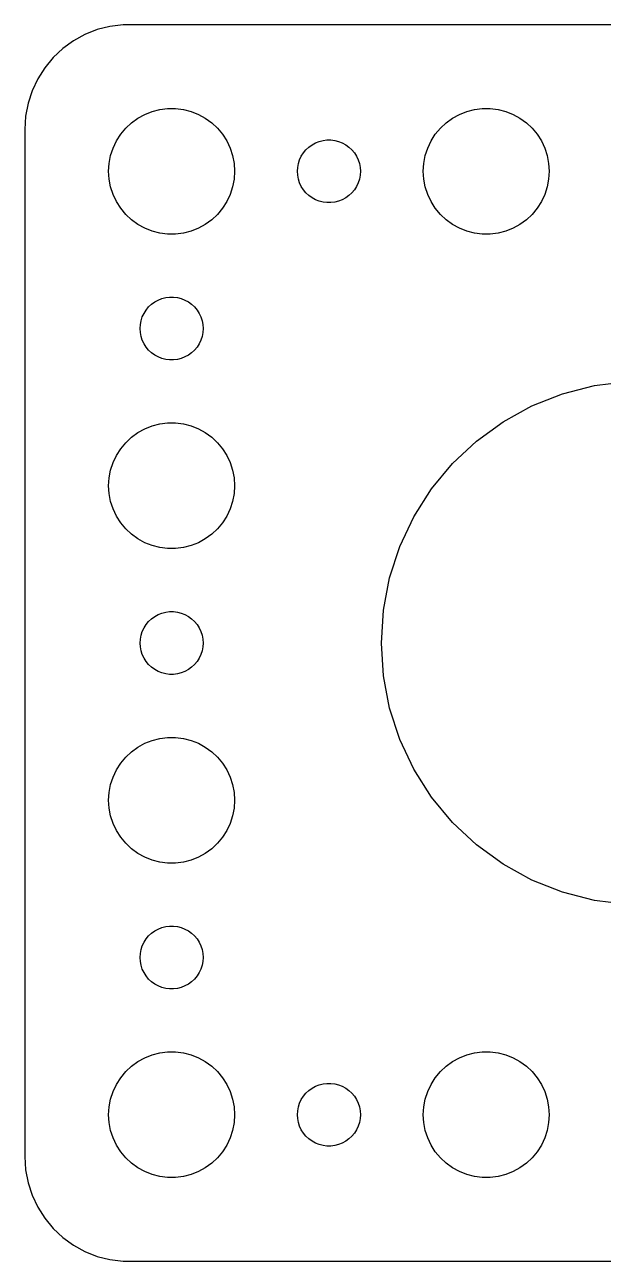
# Model space of a CAD drawing. Header units: metres. Extents: x -29.5 to 29.5, y 39.5 to 98.5.
# Drawn here: x -29.5 to -1.9, y 39.5 to 98.5 of the extents above; entities that cross this region are included whole.
import ezdxf

# ---------------------------------------------------------------- set-up
doc = ezdxf.new("R2010")
doc.units = ezdxf.units.M

msp = doc.modelspace()

# ---------------------------------------------------------------- linework, layer by layer
for p, q in [((-26.6289, 98.0241), (-27.1791, 97.7216)), ((-26.0451, 98.2553), (-26.6289, 98.0241)), ((-25.4369, 98.4114), (-26.0451, 98.2553)), ((-24.8139, 98.4901), (-25.4369, 98.4114)), ((24.8139, 98.4901), (-24.8139, 98.4901)), ((-27.6871, 97.3526), (-28.1448, 96.9227)), ((-27.1791, 97.7216), (-27.6871, 97.3526)), ((-28.1448, 96.9227), (-28.5451, 96.4389)), ((-28.5451, 96.4389), (-28.8815, 95.9088)), ((-28.8815, 95.9088), (-29.1489, 95.3406)), ((-29.1489, 95.3406), (-29.3429, 94.7434)), ((-29.3429, 94.7434), (-29.4606, 94.1267)), ((-23.427, 94.3532), (-23.0621, 94.4469)), ((-23.0621, 94.4469), (-22.6884, 94.4941)), ((-22.6884, 94.4941), (-22.3116, 94.4941)), ((-22.3116, 94.4941), (-21.9379, 94.4469)), ((-21.9379, 94.4469), (-21.5729, 94.3532)), ((-8.42705, 94.3532), (-8.06213, 94.4469)), ((-8.06213, 94.4469), (-7.68837, 94.4941)), ((-7.68837, 94.4941), (-7.31161, 94.4941)), ((-7.31161, 94.4941), (-6.93785, 94.4469)), ((-6.93785, 94.4469), (-6.57294, 94.3532)), ((-29.4606, 94.1267), (-29.5, 93.5)), ((-24.6869, 93.5536), (-24.4123, 93.8115)), ((-24.4123, 93.8115), (-24.1075, 94.033)), ((-24.1075, 94.033), (-23.7773, 94.2145)), ((-23.7773, 94.2145), (-23.427, 94.3532)), ((-21.5729, 94.3532), (-21.2227, 94.2145)), ((-21.2227, 94.2145), (-20.8925, 94.033)), ((-20.8925, 94.033), (-20.5877, 93.8115)), ((-20.5877, 93.8115), (-20.3131, 93.5536)), ((-9.6869, 93.5536), (-9.41226, 93.8115)), ((-9.41226, 93.8115), (-9.10747, 94.033)), ((-9.10747, 94.033), (-8.77733, 94.2145)), ((-8.77733, 94.2145), (-8.42705, 94.3532)), ((-6.57294, 94.3532), (-6.22266, 94.2145)), ((-6.22266, 94.2145), (-5.89252, 94.033)), ((-5.89252, 94.033), (-5.58772, 93.8115)), ((-5.58772, 93.8115), (-5.31308, 93.5536)), ((-29.5, 93.5), (-29.5, 44.5)), ((-25.1289, 92.9453), (-24.927, 93.2634)), ((-24.927, 93.2634), (-24.6869, 93.5536)), ((-20.3131, 93.5536), (-20.0729, 93.2634)), ((-20.0729, 93.2634), (-19.8711, 92.9453)), ((-10.1289, 92.9453), (-9.92705, 93.2634)), ((-9.92705, 93.2634), (-9.6869, 93.5536)), ((-5.31308, 93.5536), (-5.07294, 93.2634)), ((-5.07294, 93.2634), (-4.87108, 92.9453)), ((-25.4057, 92.2461), (-25.2893, 92.6044)), ((-25.2893, 92.6044), (-25.1289, 92.9453)), ((-19.8711, 92.9453), (-19.7107, 92.6044)), ((-19.7107, 92.6044), (-19.5942, 92.2461)), ((-16.0934, 92.5268), (-15.9561, 92.6558)), ((-15.9561, 92.6558), (-15.8037, 92.7665)), ((-15.8037, 92.7665), (-15.6387, 92.8572)), ((-15.6387, 92.8572), (-15.4635, 92.9266)), ((-15.4635, 92.9266), (-15.2811, 92.9734)), ((-15.2811, 92.9734), (-15.0942, 92.997)), ((-15.0942, 92.997), (-14.9058, 92.997)), ((-14.9058, 92.997), (-14.7189, 92.9734)), ((-14.7189, 92.9734), (-14.5365, 92.9266)), ((-14.5365, 92.9266), (-14.3613, 92.8572)), ((-14.3613, 92.8572), (-14.1963, 92.7665)), ((-14.1963, 92.7665), (-14.0439, 92.6558)), ((-14.0439, 92.6558), (-13.9065, 92.5268)), ((-10.4057, 92.2461), (-10.2893, 92.6044)), ((-10.2893, 92.6044), (-10.1289, 92.9453)), ((-4.87108, 92.9453), (-4.71066, 92.6044)), ((-4.71066, 92.6044), (-4.59424, 92.2461)), ((-25.4763, 91.876), (-25.4057, 92.2461)), ((-19.5942, 92.2461), (-19.5237, 91.876)), ((-16.4529, 91.873), (-16.3947, 92.0522)), ((-16.3947, 92.0522), (-16.3145, 92.2226)), ((-16.3145, 92.2226), (-16.2135, 92.3817)), ((-16.2135, 92.3817), (-16.0934, 92.5268)), ((-13.9065, 92.5268), (-13.7865, 92.3817)), ((-13.7865, 92.3817), (-13.6855, 92.2226)), ((-13.6855, 92.2226), (-13.6053, 92.0522)), ((-13.6053, 92.0522), (-13.5471, 91.873)), ((-10.4763, 91.876), (-10.4057, 92.2461)), ((-4.59424, 92.2461), (-4.52365, 91.876)), ((-25.5, 91.5), (-25.4763, 91.876)), ((-25.4763, 91.124), (-25.5, 91.5)), ((-19.5237, 91.876), (-19.5, 91.5)), ((-19.5, 91.5), (-19.5237, 91.124)), ((-16.5, 91.5), (-16.4882, 91.688)), ((-16.4882, 91.312), (-16.5, 91.5)), ((-16.4882, 91.688), (-16.4529, 91.873)), ((-13.5471, 91.873), (-13.5118, 91.688)), ((-13.5118, 91.688), (-13.5, 91.5)), ((-13.5, 91.5), (-13.5118, 91.312)), ((-10.5, 91.5), (-10.4763, 91.876)), ((-10.4763, 91.124), (-10.5, 91.5)), ((-4.52365, 91.876), (-4.5, 91.5)), ((-4.5, 91.5), (-4.52365, 91.124)), ((-25.4057, 90.7539), (-25.4763, 91.124)), ((-19.5237, 91.124), (-19.5942, 90.7539)), ((-16.4529, 91.127), (-16.4882, 91.312)), ((-16.3947, 90.9478), (-16.4529, 91.127)), ((-16.3145, 90.7774), (-16.3947, 90.9478)), ((-13.6053, 90.9478), (-13.6855, 90.7774)), ((-13.5471, 91.127), (-13.6053, 90.9478)), ((-13.5118, 91.312), (-13.5471, 91.127)), ((-10.4057, 90.7539), (-10.4763, 91.124)), ((-4.52365, 91.124), (-4.59424, 90.7539)), ((-25.2893, 90.3956), (-25.4057, 90.7539)), ((-25.1289, 90.0547), (-25.2893, 90.3956)), ((-19.7107, 90.3956), (-19.8711, 90.0547)), ((-19.5942, 90.7539), (-19.7107, 90.3956)), ((-16.2135, 90.6183), (-16.3145, 90.7774)), ((-16.0934, 90.4732), (-16.2135, 90.6183)), ((-15.9561, 90.3442), (-16.0934, 90.4732)), ((-15.8037, 90.2335), (-15.9561, 90.3442)), ((-14.0439, 90.3442), (-14.1963, 90.2335)), ((-13.9065, 90.4732), (-14.0439, 90.3442)), ((-13.7865, 90.6183), (-13.9065, 90.4732)), ((-13.6855, 90.7774), (-13.7865, 90.6183)), ((-10.2893, 90.3956), (-10.4057, 90.7539)), ((-10.1289, 90.0547), (-10.2893, 90.3956)), ((-4.71066, 90.3956), (-4.87108, 90.0547)), ((-4.59424, 90.7539), (-4.71066, 90.3956)), ((-24.927, 89.7366), (-25.1289, 90.0547)), ((-24.6869, 89.4464), (-24.927, 89.7366)), ((-20.0729, 89.7366), (-20.3131, 89.4464)), ((-19.8711, 90.0547), (-20.0729, 89.7366)), ((-15.6387, 90.1427), (-15.8037, 90.2335)), ((-15.4635, 90.0734), (-15.6387, 90.1427)), ((-15.2811, 90.0266), (-15.4635, 90.0734)), ((-15.0942, 90.003), (-15.2811, 90.0266)), ((-14.9058, 90.003), (-15.0942, 90.003)), ((-14.7189, 90.0266), (-14.9058, 90.003)), ((-14.5365, 90.0734), (-14.7189, 90.0266)), ((-14.3613, 90.1427), (-14.5365, 90.0734)), ((-14.1963, 90.2335), (-14.3613, 90.1427)), ((-9.92705, 89.7366), (-10.1289, 90.0547)), ((-9.6869, 89.4464), (-9.92705, 89.7366)), ((-5.07294, 89.7366), (-5.31308, 89.4464)), ((-4.87108, 90.0547), (-5.07294, 89.7366)), ((-24.4123, 89.1884), (-24.6869, 89.4464)), ((-24.1075, 88.967), (-24.4123, 89.1884)), ((-20.5877, 89.1884), (-20.8925, 88.967)), ((-20.3131, 89.4464), (-20.5877, 89.1884)), ((-9.41226, 89.1884), (-9.6869, 89.4464)), ((-9.10747, 88.967), (-9.41226, 89.1884)), ((-5.58772, 89.1884), (-5.89252, 88.967)), ((-5.31308, 89.4464), (-5.58772, 89.1884)), ((-23.7773, 88.7855), (-24.1075, 88.967)), ((-23.427, 88.6468), (-23.7773, 88.7855)), ((-23.0621, 88.5531), (-23.427, 88.6468)), ((-22.6884, 88.5059), (-23.0621, 88.5531)), ((-22.3116, 88.5059), (-22.6884, 88.5059)), ((-21.9379, 88.5531), (-22.3116, 88.5059)), ((-21.5729, 88.6468), (-21.9379, 88.5531)), ((-21.2227, 88.7855), (-21.5729, 88.6468)), ((-20.8925, 88.967), (-21.2227, 88.7855)), ((-8.77733, 88.7855), (-9.10747, 88.967)), ((-8.42705, 88.6468), (-8.77733, 88.7855)), ((-8.06213, 88.5531), (-8.42705, 88.6468)), ((-7.68837, 88.5059), (-8.06213, 88.5531)), ((-7.31161, 88.5059), (-7.68837, 88.5059)), ((-6.93785, 88.5531), (-7.31161, 88.5059)), ((-6.57294, 88.6468), (-6.93785, 88.5531)), ((-6.22266, 88.7855), (-6.57294, 88.6468)), ((-5.89252, 88.967), (-6.22266, 88.7855)), ((-23.7135, 84.8817), (-23.5934, 85.0268)), ((-23.5934, 85.0268), (-23.4561, 85.1558)), ((-23.4561, 85.1558), (-23.3037, 85.2665)), ((-23.3037, 85.2665), (-23.1387, 85.3572)), ((-23.1387, 85.3572), (-22.9635, 85.4266)), ((-22.9635, 85.4266), (-22.7811, 85.4734)), ((-22.7811, 85.4734), (-22.5942, 85.497)), ((-22.5942, 85.497), (-22.4058, 85.497)), ((-22.4058, 85.497), (-22.2189, 85.4734)), ((-22.2189, 85.4734), (-22.0365, 85.4266)), ((-22.0365, 85.4266), (-21.8613, 85.3572)), ((-21.8613, 85.3572), (-21.6963, 85.2665)), ((-21.6963, 85.2665), (-21.5439, 85.1558)), ((-21.5439, 85.1558), (-21.4065, 85.0268)), ((-21.4065, 85.0268), (-21.2865, 84.8817)), ((-23.9882, 84.188), (-23.9529, 84.373)), ((-23.9529, 84.373), (-23.8947, 84.5522)), ((-23.8947, 84.5522), (-23.8145, 84.7226)), ((-23.8145, 84.7226), (-23.7135, 84.8817)), ((-21.2865, 84.8817), (-21.1855, 84.7226)), ((-21.1855, 84.7226), (-21.1053, 84.5522)), ((-21.1053, 84.5522), (-21.0471, 84.373)), ((-21.0471, 84.373), (-21.0118, 84.188)), ((-24, 84), (-23.9882, 84.188)), ((-23.9882, 83.812), (-24, 84)), ((-23.9529, 83.627), (-23.9882, 83.812)), ((-21.0118, 83.812), (-21.0471, 83.627)), ((-21.0118, 84.188), (-21, 84)), ((-21, 84), (-21.0118, 83.812)), ((-23.8947, 83.4478), (-23.9529, 83.627)), ((-23.8145, 83.2774), (-23.8947, 83.4478)), ((-23.7135, 83.1183), (-23.8145, 83.2774)), ((-21.1855, 83.2774), (-21.2865, 83.1183)), ((-21.1053, 83.4478), (-21.1855, 83.2774)), ((-21.0471, 83.627), (-21.1053, 83.4478)), ((-23.5934, 82.9732), (-23.7135, 83.1183)), ((-23.4561, 82.8442), (-23.5934, 82.9732)), ((-23.3037, 82.7335), (-23.4561, 82.8442)), ((-23.1387, 82.6427), (-23.3037, 82.7335)), ((-22.9635, 82.5734), (-23.1387, 82.6427)), ((-22.7811, 82.5266), (-22.9635, 82.5734)), ((-22.0365, 82.5734), (-22.2189, 82.5266)), ((-21.8613, 82.6427), (-22.0365, 82.5734)), ((-21.6963, 82.7335), (-21.8613, 82.6427)), ((-21.5439, 82.8442), (-21.6963, 82.7335)), ((-21.4065, 82.9732), (-21.5439, 82.8442)), ((-21.2865, 83.1183), (-21.4065, 82.9732)), ((-22.5942, 82.5029), (-22.7811, 82.5266)), ((-22.4058, 82.5029), (-22.5942, 82.5029)), ((-22.2189, 82.5266), (-22.4058, 82.5029)), ((-2.34225, 81.2786), (-0.78487, 81.4753)), ((-5.32224, 80.3103), (-3.8627, 80.8882)), ((-3.8627, 80.8882), (-2.34225, 81.2786)), ((-6.69783, 79.5541), (-5.32224, 80.3103)), ((-24.1075, 79.033), (-23.7773, 79.2145)), ((-23.7773, 79.2145), (-23.427, 79.3532)), ((-23.427, 79.3532), (-23.0621, 79.4469)), ((-23.0621, 79.4469), (-22.6884, 79.4941)), ((-22.6884, 79.4941), (-22.3116, 79.4941)), ((-22.3116, 79.4941), (-21.9379, 79.4469)), ((-21.9379, 79.4469), (-21.5729, 79.3532)), ((-21.5729, 79.3532), (-21.2227, 79.2145)), ((-21.2227, 79.2145), (-20.8925, 79.033)), ((-7.96779, 78.6314), (-6.69783, 79.5541)), ((-24.927, 78.2634), (-24.6869, 78.5536)), ((-24.6869, 78.5536), (-24.4123, 78.8115)), ((-24.4123, 78.8115), (-24.1075, 79.033)), ((-20.8925, 79.033), (-20.5877, 78.8115)), ((-20.5877, 78.8115), (-20.3131, 78.5536)), ((-20.3131, 78.5536), (-20.0729, 78.2634)), ((-9.11211, 77.5568), (-7.96779, 78.6314)), ((-25.2893, 77.6044), (-25.1289, 77.9453)), ((-25.1289, 77.9453), (-24.927, 78.2634)), ((-20.0729, 78.2634), (-19.8711, 77.9453)), ((-19.8711, 77.9453), (-19.7107, 77.6044)), ((-25.4057, 77.2461), (-25.2893, 77.6044)), ((-19.7107, 77.6044), (-19.5942, 77.2461)), ((-10.1127, 76.3473), (-9.11211, 77.5568)), ((-25.5, 76.5), (-25.4763, 76.876)), ((-25.4763, 76.876), (-25.4057, 77.2461)), ((-19.5942, 77.2461), (-19.5237, 76.876)), ((-19.5237, 76.876), (-19.5, 76.5)), ((-25.4763, 76.124), (-25.5, 76.5)), ((-25.4057, 75.7539), (-25.4763, 76.124)), ((-19.5237, 76.124), (-19.5942, 75.7539)), ((-19.5, 76.5), (-19.5237, 76.124)), ((-10.9538, 75.0219), (-10.1127, 76.3473)), ((-25.2893, 75.3956), (-25.4057, 75.7539)), ((-19.5942, 75.7539), (-19.7107, 75.3956)), ((-25.1289, 75.0547), (-25.2893, 75.3956)), ((-24.927, 74.7366), (-25.1289, 75.0547)), ((-19.8711, 75.0547), (-20.0729, 74.7366)), ((-19.7107, 75.3956), (-19.8711, 75.0547)), ((-11.6222, 73.6015), (-10.9538, 75.0219)), ((-24.6869, 74.4464), (-24.927, 74.7366)), ((-24.4123, 74.1884), (-24.6869, 74.4464)), ((-20.3131, 74.4464), (-20.5877, 74.1884)), ((-20.0729, 74.7366), (-20.3131, 74.4464)), ((-24.1075, 73.967), (-24.4123, 74.1884)), ((-23.7773, 73.7855), (-24.1075, 73.967)), ((-23.427, 73.6468), (-23.7773, 73.7855)), ((-21.2227, 73.7855), (-21.5729, 73.6468)), ((-20.8925, 73.967), (-21.2227, 73.7855)), ((-20.5877, 74.1884), (-20.8925, 73.967)), ((-23.0621, 73.5531), (-23.427, 73.6468)), ((-22.6884, 73.5059), (-23.0621, 73.5531)), ((-22.3116, 73.5059), (-22.6884, 73.5059)), ((-21.9379, 73.5531), (-22.3116, 73.5059)), ((-21.5729, 73.6468), (-21.9379, 73.5531)), ((-12.1073, 72.1086), (-11.6222, 73.6015)), ((-12.4014, 70.5667), (-12.1073, 72.1086)), ((-23.4561, 70.1558), (-23.3037, 70.2665)), ((-23.3037, 70.2665), (-23.1387, 70.3572)), ((-23.1387, 70.3572), (-22.9635, 70.4266)), ((-22.9635, 70.4266), (-22.7811, 70.4734)), ((-22.7811, 70.4734), (-22.5942, 70.497)), ((-22.5942, 70.497), (-22.4058, 70.497)), ((-22.4058, 70.497), (-22.2189, 70.4734)), ((-22.2189, 70.4734), (-22.0365, 70.4266)), ((-22.0365, 70.4266), (-21.8613, 70.3572)), ((-21.8613, 70.3572), (-21.6963, 70.2665)), ((-21.6963, 70.2665), (-21.5439, 70.1558)), ((-12.5, 69), (-12.4014, 70.5667)), ((-23.8947, 69.5522), (-23.8145, 69.7226)), ((-23.8145, 69.7226), (-23.7135, 69.8817)), ((-23.7135, 69.8817), (-23.5934, 70.0268)), ((-23.5934, 70.0268), (-23.4561, 70.1558)), ((-21.5439, 70.1558), (-21.4065, 70.0268)), ((-21.4065, 70.0268), (-21.2865, 69.8817)), ((-21.2865, 69.8817), (-21.1855, 69.7226)), ((-21.1855, 69.7226), (-21.1053, 69.5522)), ((-24, 69), (-23.9882, 69.188)), ((-23.9882, 69.188), (-23.9529, 69.373)), ((-23.9529, 69.373), (-23.8947, 69.5522)), ((-21.1053, 69.5522), (-21.0471, 69.373)), ((-21.0471, 69.373), (-21.0118, 69.188)), ((-21.0118, 69.188), (-21, 69)), ((-23.9882, 68.812), (-24, 69)), ((-23.9529, 68.627), (-23.9882, 68.812)), ((-23.8947, 68.4478), (-23.9529, 68.627)), ((-23.8145, 68.2774), (-23.8947, 68.4478)), ((-21.1053, 68.4478), (-21.1855, 68.2774)), ((-21.0471, 68.627), (-21.1053, 68.4478)), ((-21.0118, 68.812), (-21.0471, 68.627)), ((-21, 69), (-21.0118, 68.812)), ((-12.4014, 67.4333), (-12.5, 69)), ((-23.7135, 68.1183), (-23.8145, 68.2774)), ((-23.5934, 67.9732), (-23.7135, 68.1183)), ((-23.4561, 67.8442), (-23.5934, 67.9732)), ((-23.3037, 67.7335), (-23.4561, 67.8442)), ((-21.5439, 67.8442), (-21.6963, 67.7335)), ((-21.4065, 67.9732), (-21.5439, 67.8442)), ((-21.2865, 68.1183), (-21.4065, 67.9732)), ((-21.1855, 68.2774), (-21.2865, 68.1183)), ((-23.1387, 67.6428), (-23.3037, 67.7335)), ((-22.9635, 67.5734), (-23.1387, 67.6428)), ((-22.7811, 67.5266), (-22.9635, 67.5734)), ((-22.5942, 67.503), (-22.7811, 67.5266)), ((-22.4058, 67.503), (-22.5942, 67.503)), ((-22.2189, 67.5266), (-22.4058, 67.503)), ((-22.0365, 67.5734), (-22.2189, 67.5266)), ((-21.8613, 67.6428), (-22.0365, 67.5734)), ((-21.6963, 67.7335), (-21.8613, 67.6428)), ((-12.1073, 65.8914), (-12.4014, 67.4333)), ((-11.6222, 64.3985), (-12.1073, 65.8914)), ((-23.7773, 64.2145), (-23.427, 64.3532)), ((-23.427, 64.3532), (-23.0621, 64.4469)), ((-23.0621, 64.4469), (-22.6884, 64.4941)), ((-22.6884, 64.4941), (-22.3116, 64.4941)), ((-22.3116, 64.4941), (-21.9379, 64.4469)), ((-21.9379, 64.4469), (-21.5729, 64.3532)), ((-21.5729, 64.3532), (-21.2227, 64.2145)), ((-10.9538, 62.9781), (-11.6222, 64.3985)), ((-24.6869, 63.5536), (-24.4123, 63.8116)), ((-24.4123, 63.8116), (-24.1075, 64.033)), ((-24.1075, 64.033), (-23.7773, 64.2145)), ((-21.2227, 64.2145), (-20.8925, 64.033)), ((-20.8925, 64.033), (-20.5877, 63.8116)), ((-20.5877, 63.8116), (-20.3131, 63.5536)), ((-25.1289, 62.9453), (-24.927, 63.2634)), ((-24.927, 63.2634), (-24.6869, 63.5536)), ((-20.3131, 63.5536), (-20.0729, 63.2634)), ((-20.0729, 63.2634), (-19.8711, 62.9453)), ((-25.4057, 62.2461), (-25.2893, 62.6044)), ((-25.2893, 62.6044), (-25.1289, 62.9453)), ((-19.8711, 62.9453), (-19.7107, 62.6044)), ((-19.7107, 62.6044), (-19.5942, 62.2461)), ((-10.1127, 61.6527), (-10.9538, 62.9781)), ((-25.4763, 61.876), (-25.4057, 62.2461)), ((-19.5942, 62.2461), (-19.5237, 61.876)), ((-25.5, 61.5), (-25.4763, 61.876)), ((-25.4763, 61.124), (-25.5, 61.5)), ((-19.5237, 61.876), (-19.5, 61.5)), ((-19.5, 61.5), (-19.5237, 61.124)), ((-9.11211, 60.4432), (-10.1127, 61.6527)), ((-25.4057, 60.7539), (-25.4763, 61.124)), ((-25.2893, 60.3956), (-25.4057, 60.7539)), ((-19.5942, 60.7539), (-19.7107, 60.3956)), ((-19.5237, 61.124), (-19.5942, 60.7539)), ((-25.1289, 60.0547), (-25.2893, 60.3956)), ((-19.7107, 60.3956), (-19.8711, 60.0547)), ((-7.96779, 59.3686), (-9.11211, 60.4432)), ((-24.927, 59.7366), (-25.1289, 60.0547)), ((-24.6869, 59.4464), (-24.927, 59.7366)), ((-20.0729, 59.7366), (-20.3131, 59.4464)), ((-19.8711, 60.0547), (-20.0729, 59.7366)), ((-24.4123, 59.1885), (-24.6869, 59.4464)), ((-24.1075, 58.967), (-24.4123, 59.1885)), ((-20.5877, 59.1885), (-20.8925, 58.967)), ((-20.3131, 59.4464), (-20.5877, 59.1885)), ((-6.69783, 58.4459), (-7.96779, 59.3686)), ((-23.7773, 58.7855), (-24.1075, 58.967)), ((-23.427, 58.6468), (-23.7773, 58.7855)), ((-23.0621, 58.5531), (-23.427, 58.6468)), ((-22.6884, 58.5059), (-23.0621, 58.5531)), ((-22.3116, 58.5059), (-22.6884, 58.5059)), ((-21.9379, 58.5531), (-22.3116, 58.5059)), ((-21.5729, 58.6468), (-21.9379, 58.5531)), ((-21.2227, 58.7855), (-21.5729, 58.6468)), ((-20.8925, 58.967), (-21.2227, 58.7855)), ((-5.32224, 57.6897), (-6.69783, 58.4459)), ((-3.8627, 57.1118), (-5.32224, 57.6897)), ((-2.34225, 56.7214), (-3.8627, 57.1118)), ((-0.78487, 56.5247), (-2.34225, 56.7214)), ((-22.9635, 55.4266), (-22.7811, 55.4734)), ((-22.7811, 55.4734), (-22.5942, 55.4971)), ((-22.5942, 55.4971), (-22.4058, 55.4971)), ((-22.4058, 55.4971), (-22.2189, 55.4734)), ((-22.2189, 55.4734), (-22.0365, 55.4266)), ((-23.8145, 54.7226), (-23.7135, 54.8817)), ((-23.7135, 54.8817), (-23.5934, 55.0268)), ((-23.5934, 55.0268), (-23.4561, 55.1558)), ((-23.4561, 55.1558), (-23.3037, 55.2665)), ((-23.3037, 55.2665), (-23.1387, 55.3573)), ((-23.1387, 55.3573), (-22.9635, 55.4266)), ((-22.0365, 55.4266), (-21.8613, 55.3573)), ((-21.8613, 55.3573), (-21.6963, 55.2665)), ((-21.6963, 55.2665), (-21.5439, 55.1558)), ((-21.5439, 55.1558), (-21.4065, 55.0268)), ((-21.4065, 55.0268), (-21.2865, 54.8817)), ((-21.2865, 54.8817), (-21.1855, 54.7226)), ((-23.9882, 54.188), (-23.9529, 54.373)), ((-23.9529, 54.373), (-23.8947, 54.5522)), ((-23.8947, 54.5522), (-23.8145, 54.7226)), ((-21.1855, 54.7226), (-21.1053, 54.5522)), ((-21.1053, 54.5522), (-21.0471, 54.373)), ((-21.0471, 54.373), (-21.0118, 54.188)), ((-24, 54), (-23.9882, 54.188)), ((-23.9882, 53.812), (-24, 54)), ((-23.9529, 53.627), (-23.9882, 53.812)), ((-21.0118, 53.812), (-21.0471, 53.627)), ((-21.0118, 54.188), (-21, 54)), ((-21, 54), (-21.0118, 53.812)), ((-23.8947, 53.4478), (-23.9529, 53.627)), ((-23.8145, 53.2774), (-23.8947, 53.4478)), ((-23.7135, 53.1183), (-23.8145, 53.2774)), ((-23.5934, 52.9732), (-23.7135, 53.1183)), ((-21.2865, 53.1183), (-21.4065, 52.9732)), ((-21.1855, 53.2774), (-21.2865, 53.1183)), ((-21.1053, 53.4478), (-21.1855, 53.2774)), ((-21.0471, 53.627), (-21.1053, 53.4478)), ((-23.4561, 52.8442), (-23.5934, 52.9732)), ((-23.3037, 52.7335), (-23.4561, 52.8442)), ((-23.1387, 52.6428), (-23.3037, 52.7335)), ((-22.9635, 52.5734), (-23.1387, 52.6428)), ((-22.7811, 52.5266), (-22.9635, 52.5734)), ((-22.5942, 52.503), (-22.7811, 52.5266)), ((-22.4058, 52.503), (-22.5942, 52.503)), ((-22.2189, 52.5266), (-22.4058, 52.503)), ((-22.0365, 52.5734), (-22.2189, 52.5266)), ((-21.8613, 52.6428), (-22.0365, 52.5734)), ((-21.6963, 52.7335), (-21.8613, 52.6428)), ((-21.5439, 52.8442), (-21.6963, 52.7335)), ((-21.4065, 52.9732), (-21.5439, 52.8442)), ((-24.4123, 48.8116), (-24.1075, 49.033)), ((-24.1075, 49.033), (-23.7773, 49.2145)), ((-23.7773, 49.2145), (-23.427, 49.3532)), ((-23.427, 49.3532), (-23.0621, 49.4469)), ((-23.0621, 49.4469), (-22.6884, 49.4941)), ((-22.6884, 49.4941), (-22.3116, 49.4941)), ((-22.3116, 49.4941), (-21.9379, 49.4469)), ((-21.9379, 49.4469), (-21.5729, 49.3532)), ((-21.5729, 49.3532), (-21.2227, 49.2145)), ((-21.2227, 49.2145), (-20.8925, 49.033)), ((-20.8925, 49.033), (-20.5877, 48.8116)), ((-9.41226, 48.8116), (-9.10747, 49.033)), ((-9.10747, 49.033), (-8.77733, 49.2145)), ((-8.77733, 49.2145), (-8.42705, 49.3532)), ((-8.42705, 49.3532), (-8.06213, 49.4469)), ((-8.06213, 49.4469), (-7.68837, 49.4941)), ((-7.68837, 49.4941), (-7.31161, 49.4941)), ((-7.31161, 49.4941), (-6.93785, 49.4469)), ((-6.93785, 49.4469), (-6.57294, 49.3532)), ((-6.57294, 49.3532), (-6.22266, 49.2145)), ((-6.22266, 49.2145), (-5.89252, 49.033)), ((-5.89252, 49.033), (-5.58772, 48.8116)), ((-24.927, 48.2634), (-24.6869, 48.5536)), ((-24.6869, 48.5536), (-24.4123, 48.8116)), ((-20.5877, 48.8116), (-20.3131, 48.5536)), ((-20.3131, 48.5536), (-20.0729, 48.2634)), ((-9.92705, 48.2634), (-9.6869, 48.5536)), ((-9.6869, 48.5536), (-9.41226, 48.8116)), ((-5.58772, 48.8116), (-5.31308, 48.5536)), ((-5.31308, 48.5536), (-5.07294, 48.2634)), ((-25.2893, 47.6044), (-25.1289, 47.9453)), ((-25.1289, 47.9453), (-24.927, 48.2634)), ((-20.0729, 48.2634), (-19.8711, 47.9453)), ((-19.8711, 47.9453), (-19.7107, 47.6044)), ((-15.8037, 47.7665), (-15.6387, 47.8573)), ((-15.6387, 47.8573), (-15.4635, 47.9266)), ((-15.4635, 47.9266), (-15.2811, 47.9734)), ((-15.2811, 47.9734), (-15.0942, 47.997)), ((-15.0942, 47.997), (-14.9058, 47.997)), ((-14.9058, 47.997), (-14.7189, 47.9734)), ((-14.7189, 47.9734), (-14.5365, 47.9266)), ((-14.5365, 47.9266), (-14.3613, 47.8573)), ((-14.3613, 47.8573), (-14.1963, 47.7665)), ((-10.2893, 47.6044), (-10.1289, 47.9453)), ((-10.1289, 47.9453), (-9.92705, 48.2634)), ((-5.07294, 48.2634), (-4.87108, 47.9453)), ((-4.87108, 47.9453), (-4.71066, 47.6044)), ((-25.4763, 46.876), (-25.4057, 47.2461)), ((-25.4057, 47.2461), (-25.2893, 47.6044)), ((-19.7107, 47.6044), (-19.5942, 47.2461)), ((-19.5942, 47.2461), (-19.5237, 46.876)), ((-16.3947, 47.0522), (-16.3145, 47.2226)), ((-16.3145, 47.2226), (-16.2135, 47.3817)), ((-16.2135, 47.3817), (-16.0934, 47.5268)), ((-16.0934, 47.5268), (-15.9561, 47.6558)), ((-15.9561, 47.6558), (-15.8037, 47.7665)), ((-14.1963, 47.7665), (-14.0439, 47.6558)), ((-14.0439, 47.6558), (-13.9065, 47.5268)), ((-13.9065, 47.5268), (-13.7865, 47.3817)), ((-13.7865, 47.3817), (-13.6855, 47.2226)), ((-13.6855, 47.2226), (-13.6053, 47.0522)), ((-10.4763, 46.876), (-10.4057, 47.2461)), ((-10.4057, 47.2461), (-10.2893, 47.6044)), ((-4.71066, 47.6044), (-4.59424, 47.2461)), ((-4.59424, 47.2461), (-4.52365, 46.876)), ((-25.5, 46.5), (-25.4763, 46.876)), ((-19.5237, 46.876), (-19.5, 46.5)), ((-16.5, 46.5), (-16.4882, 46.688)), ((-16.4882, 46.688), (-16.4529, 46.873)), ((-16.4529, 46.873), (-16.3947, 47.0522)), ((-13.6053, 47.0522), (-13.5471, 46.873)), ((-13.5471, 46.873), (-13.5118, 46.688)), ((-13.5118, 46.688), (-13.5, 46.5)), ((-10.5, 46.5), (-10.4763, 46.876)), ((-4.52365, 46.876), (-4.5, 46.5)), ((-25.4763, 46.124), (-25.5, 46.5)), ((-25.4057, 45.7539), (-25.4763, 46.124)), ((-19.5237, 46.124), (-19.5942, 45.7539)), ((-19.5, 46.5), (-19.5237, 46.124)), ((-16.4882, 46.312), (-16.5, 46.5)), ((-16.4529, 46.127), (-16.4882, 46.312)), ((-16.3947, 45.9478), (-16.4529, 46.127)), ((-13.5471, 46.127), (-13.6053, 45.9478)), ((-13.5118, 46.312), (-13.5471, 46.127)), ((-13.5, 46.5), (-13.5118, 46.312)), ((-10.4763, 46.124), (-10.5, 46.5)), ((-10.4057, 45.7539), (-10.4763, 46.124)), ((-4.52365, 46.124), (-4.59424, 45.7539)), ((-4.5, 46.5), (-4.52365, 46.124)), ((-25.2893, 45.3956), (-25.4057, 45.7539)), ((-19.5942, 45.7539), (-19.7107, 45.3956)), ((-16.3145, 45.7774), (-16.3947, 45.9478)), ((-16.2135, 45.6183), (-16.3145, 45.7774)), ((-16.0934, 45.4732), (-16.2135, 45.6183)), ((-15.9561, 45.3442), (-16.0934, 45.4732)), ((-13.9065, 45.4732), (-14.0439, 45.3442)), ((-13.7865, 45.6183), (-13.9065, 45.4732)), ((-13.6855, 45.7774), (-13.7865, 45.6183)), ((-13.6053, 45.9478), (-13.6855, 45.7774)), ((-10.2893, 45.3956), (-10.4057, 45.7539)), ((-4.59424, 45.7539), (-4.71066, 45.3956)), ((-25.1289, 45.0547), (-25.2893, 45.3956)), ((-24.927, 44.7366), (-25.1289, 45.0547)), ((-19.8711, 45.0547), (-20.0729, 44.7366)), ((-19.7107, 45.3956), (-19.8711, 45.0547)), ((-15.8037, 45.2335), (-15.9561, 45.3442)), ((-15.6387, 45.1428), (-15.8037, 45.2335)), ((-15.4635, 45.0734), (-15.6387, 45.1428)), ((-15.2811, 45.0266), (-15.4635, 45.0734)), ((-15.0942, 45.003), (-15.2811, 45.0266)), ((-14.9058, 45.003), (-15.0942, 45.003)), ((-14.7189, 45.0266), (-14.9058, 45.003)), ((-14.5365, 45.0734), (-14.7189, 45.0266)), ((-14.3613, 45.1428), (-14.5365, 45.0734)), ((-14.1963, 45.2335), (-14.3613, 45.1428)), ((-14.0439, 45.3442), (-14.1963, 45.2335)), ((-10.1289, 45.0547), (-10.2893, 45.3956)), ((-9.92705, 44.7366), (-10.1289, 45.0547)), ((-4.87108, 45.0547), (-5.07294, 44.7366)), ((-4.71066, 45.3956), (-4.87108, 45.0547)), ((-29.5, 44.5), (-29.4606, 43.8733)), ((-24.6869, 44.4464), (-24.927, 44.7366)), ((-24.4123, 44.1885), (-24.6869, 44.4464)), ((-20.3131, 44.4464), (-20.5877, 44.1885)), ((-20.0729, 44.7366), (-20.3131, 44.4464)), ((-9.6869, 44.4464), (-9.92705, 44.7366)), ((-9.41226, 44.1885), (-9.6869, 44.4464)), ((-5.31308, 44.4464), (-5.58772, 44.1885)), ((-5.07294, 44.7366), (-5.31308, 44.4464)), ((-29.4606, 43.8733), (-29.3429, 43.2566)), ((-24.1075, 43.967), (-24.4123, 44.1885)), ((-23.7773, 43.7855), (-24.1075, 43.967)), ((-23.427, 43.6468), (-23.7773, 43.7855)), ((-23.0621, 43.5531), (-23.427, 43.6468)), ((-21.5729, 43.6468), (-21.9379, 43.5531)), ((-21.2227, 43.7855), (-21.5729, 43.6468)), ((-20.8925, 43.967), (-21.2227, 43.7855)), ((-20.5877, 44.1885), (-20.8925, 43.967)), ((-9.10747, 43.967), (-9.41226, 44.1885)), ((-8.77733, 43.7855), (-9.10747, 43.967)), ((-8.42705, 43.6468), (-8.77733, 43.7855)), ((-8.06213, 43.5531), (-8.42705, 43.6468)), ((-6.57294, 43.6468), (-6.93785, 43.5531)), ((-6.22266, 43.7855), (-6.57294, 43.6468)), ((-5.89252, 43.967), (-6.22266, 43.7855)), ((-5.58772, 44.1885), (-5.89252, 43.967)), ((-29.3429, 43.2566), (-29.1489, 42.6594)), ((-22.6884, 43.5059), (-23.0621, 43.5531)), ((-22.3116, 43.5059), (-22.6884, 43.5059)), ((-21.9379, 43.5531), (-22.3116, 43.5059)), ((-7.68837, 43.5059), (-8.06213, 43.5531)), ((-7.31161, 43.5059), (-7.68837, 43.5059)), ((-6.93785, 43.5531), (-7.31161, 43.5059)), ((-29.1489, 42.6594), (-28.8815, 42.0912)), ((-28.8815, 42.0912), (-28.5451, 41.5611)), ((-28.5451, 41.5611), (-28.1448, 41.0773)), ((-28.1448, 41.0773), (-27.6871, 40.6474)), ((-27.6871, 40.6474), (-27.1791, 40.2784)), ((-27.1791, 40.2784), (-26.6289, 39.9759)), ((-26.6289, 39.9759), (-26.0451, 39.7447)), ((-26.0451, 39.7447), (-25.4369, 39.5886)), ((-25.4369, 39.5886), (-24.8139, 39.5099)), ((-24.8139, 39.5099), (24.8139, 39.5099))]:
    msp.add_line(p, q)

doc.saveas('drawing.dxf')
